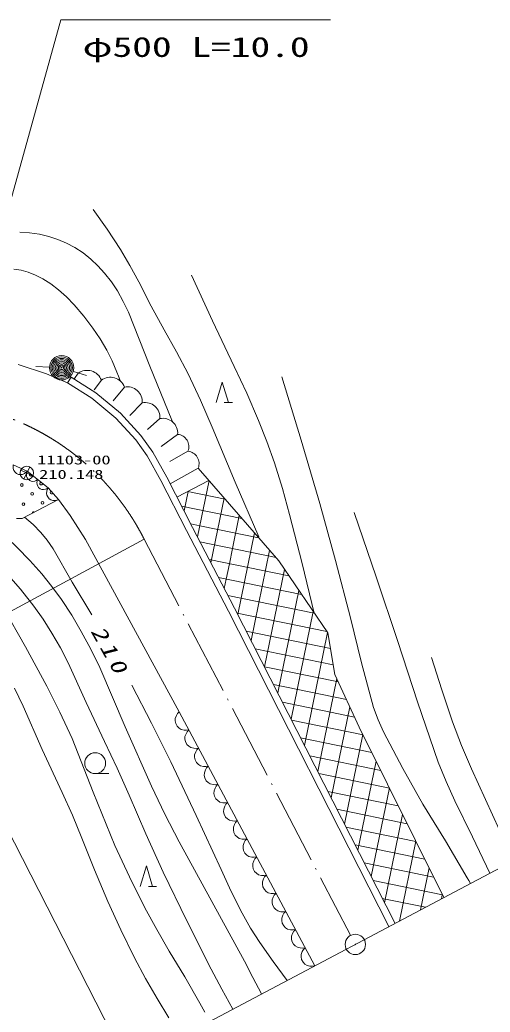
# Model space of a CAD drawing. Units: millimetres, scale not verified. Extents: x 57153 to 697153, y 5108 to 365108.
# Drawn here: x 489230 to 523742, y 244475 to 317256 of the extents above; entities that cross this region are included whole.
import ezdxf
from ezdxf.enums import TextEntityAlignment as Align

# ---------------------------------------------------------------- set-up
doc = ezdxf.new("R2010")
doc.units = ezdxf.units.MM
doc.header["$LTSCALE"] = 1000
doc.linetypes.add('USER1', pattern=[7.000001, 5.508197, -0.688525, 0.114754, -0.688525])
for name, color, linetype, lineweight in [('S-SUV', 7, 'Continuous', 13), ('S-SUV-HICN', 1, 'Continuous', 13), ('S-SUV-LWCN', 7, 'Continuous', 13)]:
    doc.layers.add(name, color=color, linetype=linetype, lineweight=lineweight)
doc.styles.add('ＭＳ ゴシック', font='')
doc.styles.get('ＭＳ ゴシック').set_extended_font_data('MS Gothic')

# ---------------------------------------------------------------- blocks, each defined once
blk = doc.blocks.new('BUHIN8')
at = {"color": 7, "linetype": 'Continuous', "lineweight": 13}
blk.add_lwpolyline([(-355, 666), (-482, 534), (-569, 385), (-646, 177), (-648, -12), (-614, -195), (-504, -401), (-371, -531), (-213, -635), (3, -687), (174, -694), (355, -666)], dxfattribs=at)
blk = doc.blocks.new('BUHIN13')
at = {"color": 7, "linetype": 'Continuous', "lineweight": 13}
blk.add_lwpolyline([(-389, 303), (-429, 191), (-441, 79), (-432, -66), (-383, -179), (-315, -279), (-194, -373), (-80, -415), (42, -435), (184, -409), (288, -368), (389, -303)], dxfattribs=at)
blk = doc.blocks.new('BUHIN16')
at = {"color": 7, "linetype": 'Continuous', "lineweight": 13}
blk.add_line((146, -746), (746, -746), dxfattribs=at)
blk.add_lwpolyline([(-458, -746), (0, 750), (458, -746)], dxfattribs=at)
blk = doc.blocks.new('BUHIN17')
at = {"color": 7, "linetype": 'Continuous', "lineweight": 13}
blk.add_line((0, -765), (995, -765), dxfattribs=at)
blk.add_circle((0, 0), 765, dxfattribs=at)
blk = doc.blocks.new('BUHIN18')
at = {"color": 7, "linetype": 'Continuous', "lineweight": 13}
for radius in [896, 792, 688, 580, 477, 351, 243, 140, 27]:
    blk.add_circle((0, 0), radius, dxfattribs=at)
blk = doc.blocks.new('BUHIN19')
at = {"color": 7, "linetype": 'Continuous', "lineweight": 13}
for radius in [746, 22.5]:
    blk.add_circle((0, 0), radius, dxfattribs=at)

msp = doc.modelspace()

# ---------------------------------------------------------------- linework, layer by layer
at = {"layer": 'S-SUV'}
for p, q in [((485966, 294709), (492230, 317256)), ((492230, 317256), (512024, 317256)), ((489108, 291980), (491181, 291304)), ((491400, 291788), (490402, 291839)), ((491181, 291304), (492730, 290634)), ((493157, 291468), (494110, 291165)), ((493515, 291332), (493244, 290949)), ((492730, 290634), (492999, 291056)), ((494514, 289498), (492730, 290634)), ((492999, 291056), (494809, 289903)), ((495212, 290826), (494688, 290122)), ((494809, 289903), (496617, 288402)), ((496909, 290321), (496083, 289311)), ((496271, 288039), (494514, 289498)), ((498209, 289165), (497300, 288241)), ((496617, 288402), (498119, 286760)), ((497730, 286444), (496271, 288039)), ((499509, 288010), (498597, 287219)), ((498119, 286760), (498992, 285550)), ((500809, 286854), (499603, 285953)), ((498568, 285282), (497730, 286444)), ((498992, 285550), (500010, 283706)), ((501565, 285617), (500236, 284867)), ((488752, 284607), (489761, 284143)), ((499568, 283471), (498568, 285282)), ((489294, 284238), (490189, 283804)), ((489958, 284469), (489525, 283573)), ((489761, 284143), (491315, 282932)), ((500258, 283224), (502321, 284380)), ((508224, 277566), (502321, 284380)), ((501460, 279795), (499568, 283471)), ((500010, 283706), (501905, 280025)), ((503109, 283471), (500759, 282250)), ((502261, 279332), (503111, 283467)), ((491315, 282932), (492062, 282084)), ((501279, 281240), (501574, 282673)), ((501567, 282670), (504286, 282111)), ((492062, 282084), (489398, 280671)), ((492062, 282084), (489398, 280671)), ((492062, 282084), (492915, 280892)), ((504222, 282185), (503244, 277423)), ((501096, 281596), (505520, 280687)), ((489398, 280671), (488994, 280671)), ((492915, 280892), (494060, 279150)), ((501769, 280287), (502430, 280152)), ((505333, 280903), (504836, 278487)), ((504542, 273876), (501460, 279795)), ((501905, 280025), (504986, 274105)), ((502430, 280152), (503748, 279881)), ((503748, 279881), (506754, 279263)), ((506443, 279621), (505217, 273652)), ((498357, 279157), (483752, 271282)), ((494060, 279150), (500928, 266510)), ((502443, 278978), (508046, 277827)), ((504836, 278487), (504605, 277364)), ((507554, 278339), (506196, 271729)), ((508974, 276466), (503132, 277666)), ((504605, 277364), (504375, 276241)), ((508224, 277566), (511820, 272292)), ((508643, 276951), (507175, 269807)), ((509902, 275105), (503815, 276356)), ((504375, 276241), (504233, 275552)), ((509699, 275403), (508154, 267884)), ((510830, 273744), (504497, 275045)), ((516317, 250753), (504542, 273876)), ((504986, 274105), (516759, 250986)), ((505174, 273735), (511758, 272383)), ((510755, 273854), (509133, 265961)), ((505840, 272428), (512019, 271159)), ((511815, 272324), (510112, 264039)), ((511820, 272292), (512354, 269240)), ((506506, 271121), (512231, 269945)), ((482090, 270087), (497148, 240615)), ((507171, 269814), (512605, 268697)), ((512493, 268939), (511091, 262116)), ((512354, 269240), (514133, 265384)), ((507837, 268507), (513201, 267404)), ((508503, 267199), (513798, 266111)), ((500928, 266510), (510871, 247873)), ((513444, 266878), (512071, 260193)), ((509168, 265892), (514416, 264814)), ((514133, 265384), (520335, 252878)), ((509834, 264585), (515062, 263511)), ((514400, 264845), (513050, 258271)), ((510500, 263278), (515708, 262207)), ((515372, 262886), (514029, 256348)), ((511166, 261970), (516355, 260904)), ((511831, 260663), (517001, 259601)), ((516344, 260927), (515008, 254425)), ((494706, 239324), (532171, 259137)), ((512497, 259356), (517647, 258298)), ((517315, 258967), (515987, 252503)), ((518294, 256994), (513163, 258049)), ((518287, 257008), (517085, 251159)), ((513828, 256742), (518940, 255691)), ((514494, 255434), (519586, 254388)), ((519258, 255049), (518627, 251974)), ((515160, 254127), (520233, 253085)), ((515825, 252820), (518994, 252169)), ((520230, 253090), (520168, 252789))]:
    msp.add_line(p, q, dxfattribs=at)
at = {"layer": 'S-SUV', "linetype": 'USER1'}
msp.add_line((498357, 279157), (513500, 250111), dxfattribs=at)
at = {"layer": 'S-SUV'}
for points in [[(488752, 284607), (488736, 284474), (488751, 284347), (488799, 284191), (488882, 284080), (488983, 283987), (489140, 283915), (489276, 283898), (489414, 283908), (489564, 283974), (489667, 284045), (489761, 284143)], [(491315, 282932), (491245, 282814), (491208, 282691), (491187, 282526), (491218, 282388), (491274, 282260), (491390, 282129), (491510, 282057), (491643, 282009), (491809, 282008), (491934, 282032), (492062, 282084)]]:
    msp.add_lwpolyline(points, dxfattribs=at)
for centre, radius in [((489742, 284021), 498), ((489385, 283140), 99.5), ((490142, 282486), 99.5), ((489488, 281729), 99.5), ((490898, 281832), 99.5)]:
    msp.add_circle(centre, radius, dxfattribs=at)
for centre, radius, start, end in [((494174, 290443), 1107, 20.28256, 126.54276), ((495871, 289937), 1107, 20.28256, 126.54276), ((497126, 289255), 1087, 355.23636, 101.49656), ((498425, 288100), 1087, 355.23636, 101.49656), ((499725, 286944), 1087, 355.23636, 101.49656), ((500723, 285952), 906, 338.29967, 84.55988), ((501479, 284715), 906, 338.29967, 84.55988), ((490039, 283896), 99.5, 128.43689, 335.71139), ((490796, 283242), 99.5, 93.76362, 10.38466), ((491552, 282588), 99.5, 101.8473, 340.90686), ((490244, 281075), 99.5, 51.57206, 184.30245)]:
    msp.add_arc(centre, radius, start, end, dxfattribs=at)
at = {"layer": 'S-SUV', "linetype": 'USER1'}
msp.add_arc((481952, 270878), 18375, 26.77614, 155.81625, dxfattribs=at)
at = {"layer": 'S-SUV-HICN'}
for points in [[(508452, 291069), (509880, 286438), (511252, 281789), (512402, 277593), (513492, 273388), (514305, 270101), (515176, 266832), (515523, 265921), (515926, 265031), (517339, 262358), (518800, 259721), (520458, 257041), (522063, 254332), (522177, 254122), (522291, 253912)], [(489584, 280771), (490203, 280234), (490775, 279658), (491243, 279081), (491664, 278464), (493068, 276022), (494511, 273612)], [(497437, 268455), (498892, 265672), (500301, 262846), (502179, 258903), (504004, 254932), (504743, 253323), (505539, 251735), (506160, 250644), (506832, 249583), (507809, 248180), (508841, 246799)]]:
    msp.add_lwpolyline(points, dxfattribs=at)
at = {"layer": 'S-SUV-LWCN'}
for points in [[(494604, 303344), (495641, 301894), (496625, 300413), (497312, 299243), (497951, 298034), (498858, 296264), (499822, 294514), (500724, 292913), (501574, 291284), (502477, 289356), (503331, 287393), (505024, 283356), (506769, 279334)], [(489220, 301692), (489940, 301643), (490664, 301533), (491348, 301369), (492012, 301149), (492655, 300876), (493273, 300547), (493867, 300156), (494433, 299710), (494961, 299220), (495454, 298680), (495946, 298048), (496393, 297375), (496822, 296608), (497203, 295804), (498763, 291845), (500382, 287900), (500413, 287826), (500448, 287744)], [(488796, 298966), (489318, 298891), (489838, 298755), (490386, 298540), (490921, 298266), (491506, 297893), (492063, 297466), (492659, 296934), (493213, 296358), (493923, 295522), (494594, 294638), (495132, 293853), (495619, 293036), (496011, 292240), (496352, 291411), (496466, 291112), (496581, 290803)], [(501825, 298537), (503362, 295172), (504952, 291836), (505877, 289866), (506748, 287869), (507354, 286336), (507907, 284773), (508495, 282885), (509026, 280978), (509943, 277370), (510830, 273744)], [(513772, 281123), (515365, 276402), (516961, 271672), (518409, 267239), (519919, 262810), (520511, 261381), (521159, 259977), (522440, 257323), (523713, 254664)], [(486000, 280929), (486758, 280463), (487479, 279947), (488273, 279278), (489037, 278556), (489966, 277606), (490850, 276617), (491585, 275698), (492279, 274735), (493033, 273582), (493737, 272396), (494447, 271087), (495107, 269742), (496968, 265391), (498891, 261049), (499874, 258995), (500914, 256959), (503323, 252597), (505707, 248206), (506337, 247013), (506970, 245809)], [(488229, 276709), (489269, 275499), (490256, 274258), (490942, 273291), (491586, 272278), (492209, 271196), (492779, 270085), (494088, 267198), (495452, 264337), (496382, 262377), (497260, 260383), (498474, 257555), (499742, 254752), (501480, 251180), (503271, 247636), (504060, 246168), (504871, 244699)], [(488016, 274159), (489648, 271266), (491203, 268386), (492158, 266484), (493062, 264550), (494599, 260610), (496190, 256696), (497271, 254403), (498411, 252126), (499276, 250528), (500198, 248951), (501349, 247057), (502447, 245134), (502802, 244463)], [(519439, 270483), (520183, 268119), (520984, 265775), (521650, 264032), (522372, 262310), (523904, 258948), (525445, 255580)], [(488847, 268249), (489471, 266919), (490875, 263749), (492339, 260593), (493082, 258933), (493773, 257243), (494699, 254904), (495681, 252587), (496636, 250509), (497645, 248457), (498445, 246949), (499298, 245471), (500166, 244070)]]:
    msp.add_lwpolyline(points, dxfattribs=at)

# ---------------------------------------------------------------- block references
at = {"layer": 'S-SUV'}
for name, p in [('BUHIN18', (492299, 291741)), ('BUHIN16', (504082, 289928)), ('BUHIN13', (490149, 283840)), ('BUHIN13', (490926, 283235)), ('BUHIN8', (501283, 265844)), ('BUHIN8', (501993, 264513)), ('BUHIN17', (494759, 262736)), ('BUHIN8', (502703, 263182)), ('BUHIN8', (503414, 261851)), ('BUHIN8', (504124, 260519)), ('BUHIN8', (504834, 259188)), ('BUHIN8', (505544, 257857)), ('BUHIN8', (506254, 256526)), ('BUHIN8', (506965, 255194)), ('BUHIN16', (498514, 254449)), ('BUHIN8', (507675, 253863)), ('BUHIN8', (508385, 252532)), ('BUHIN8', (509095, 251201)), ('BUHIN8', (509806, 249869)), ('BUHIN19', (513846, 249446)), ('BUHIN8', (510516, 248538))]:
    msp.add_blockref(name, p, dxfattribs=at)

# ---------------------------------------------------------------- texts
at = {"layer": 'S-SUV', "style": 'ＭＳ ゴシック'}
for s, height, width, p in [('φ500 L=10.0', 1466, 1.45, (493835, 314097)), ('11103-00', 659.8, 1.5, (490503, 284451)), ('210.148', 659.8, 1.5, (490648, 283392))]:
    msp.add_text(s, height=height, dxfattribs=dict(at, width=width)).set_placement(p, align=Align.BOTTOM_LEFT)
at = {"layer": 'S-SUV', "insert": (494380, 272427), "char_height": 1100, "attachment_point": 7, "rotation": 299.3, "style": 'ＭＳ ゴシック'}
msp.add_mtext('\\T1.33;\\W1.35;\\Q15;210', dxfattribs=at)

doc.saveas('drawing.dxf')
